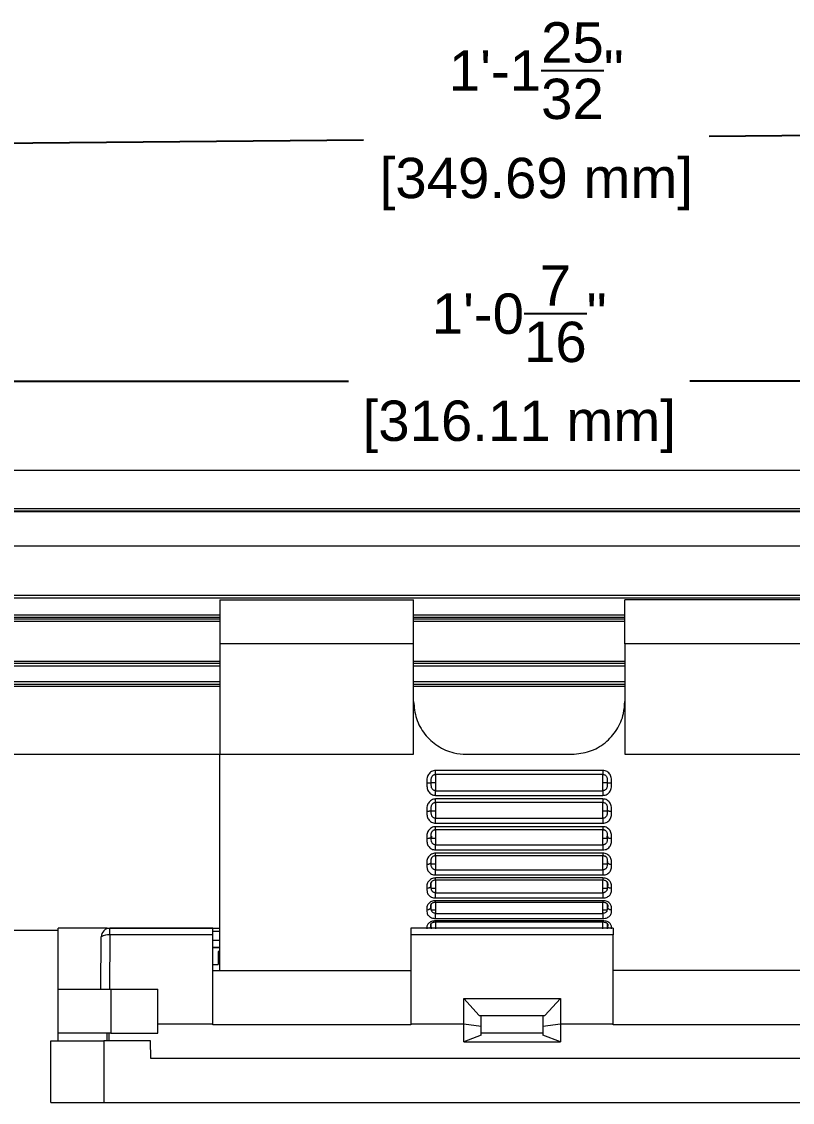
# Model space of a CAD drawing. Header units: inches. Extents: x 0.2 to 20.8, y -0.1 to 10.7.
# Drawn here: x 4.776 to 8.214, y 5.894 to 10.717 of the extents above; entities that cross this region are included whole.
import ezdxf

# ---------------------------------------------------------------- set-up
doc = ezdxf.new("R2010")
doc.units = ezdxf.units.IN
doc.header["$MEASUREMENT"] = 0
doc.layers.add('DIM', color=1, linetype='Continuous')
doc.styles.get("Standard").update_dxf_attribs({"font": 'Arial.ttf'})
doc.dimstyles.new('Standard .180IN', dxfattribs={"dimtxt": 0.18, "dimasz": 0.18, "dimexe": 0.18, "dimexo": 0.0625, "dimgap": 0.09, "dimtad": 0, "dimtih": 1, "dimtoh": 1, "dimdec": 5, "dimzin": 0, "dimdsep": 46, "dimlunit": 4, "dimtxsty": 'Standard', "dimcen": 0.09, "dimadec": 0, "dimazin": 0, "dimtfac": 1, "dimtdec": 5, "dimtofl": 0, "dimtmove": 0, "dimatfit": 3, "dimfxl": 1, "dimtolj": 1, "dimtzin": 0, "dimarcsym": 0})

# ---------------------------------------------------------------- blocks, each defined once
blk = doc.blocks.new('*D7')
at = {"layer": 'Defpoints', "color": 0, "transparency": 16777216}
for p in [(13.2187, 9.1134), (0.7734, 8.6215), (13.2187, 8.6215)]:
    blk.add_point(p, dxfattribs=at)
at = {"layer": 'DIM', "color": 0, "lineweight": -2, "transparency": 16777216}
for p, q in [((0.7734, 8.684), (0.7734, 9.2934)), ((13.2187, 8.684), (13.2187, 9.2934)), ((0.9534, 9.1134), (6.2344, 9.1134)), ((13.0387, 9.1134), (7.7577, 9.1134))]:
    blk.add_line(p, q, dxfattribs=at)
at = {"layer": 'DIM', "color": 0, "transparency": 16777216}
for points in [[(0.9534, 9.1434), (0.9534, 9.0834), (0.7734, 9.1134)], [(13.0387, 9.1434), (13.0387, 9.0834), (13.2187, 9.1134)]]:
    blk.add_solid(points, dxfattribs=at)
at = {"layer": 'DIM', "color": 0, "transparency": 16777216, "char_height": 0.18, "attachment_point": 5}
for s, insert in [('\\A1;1\'-0{\\H1x;\\S7/16;}"', (6.9961, 9.4139)), ('\\A1;[316.11 mm]', (6.9961, 8.9089))]:
    blk.add_mtext(s, dxfattribs=dict(at, insert=insert))
blk = doc.blocks.new('*D8')
at = {"layer": 'Defpoints', "color": 0, "transparency": 16777216}
for p in [(13.9503, 10.2599), (13.9764, 7.4192), (0.2096, 7.2926)]:
    blk.add_point(p, dxfattribs=at)
at = {"layer": 'DIM', "color": 0, "lineweight": -2, "transparency": 16777216}
for p, q in [((13.9758, 7.4817), (13.9486, 10.4399)), ((0.209, 7.3551), (0.1818, 10.3133)), ((13.7703, 10.2583), (7.8437, 10.2037)), ((0.3634, 10.1349), (6.3008, 10.1895))]:
    blk.add_line(p, q, dxfattribs=at)
at = {"layer": 'DIM', "color": 0, "transparency": 16777216}
for points in [[(13.77, 10.2883), (13.7706, 10.2283), (13.9503, 10.2599)], [(0.3632, 10.1649), (0.3637, 10.1049), (0.1834, 10.1333)]]:
    blk.add_solid(points, dxfattribs=at)
at = {"layer": 'DIM', "color": 0, "transparency": 16777216, "char_height": 0.18, "attachment_point": 5}
for s, insert in [('\\A1;1\'-1{\\H1x;\\S25/32;}"', (7.0722, 10.4984)), ('\\A1;[349.69 mm]', (7.0722, 9.9921))]:
    blk.add_mtext(s, dxfattribs=dict(at, insert=insert))

msp = doc.modelspace()

# ---------------------------------------------------------------- linework, layer by layer
at = {"color": 0, "linetype": 'Continuous', "lineweight": 15}
for p, q in [((12.786836, 8.7141), (1.205268, 8.7141)), ((12.786836, 8.542372), (1.205268, 8.542372)), ((12.786836, 8.532516), (1.205268, 8.532516)), ((1.205268, 8.531641), (12.786836, 8.531641)), ((12.786836, 8.376411), (1.205268, 8.376411)), ((12.786836, 8.156222), (1.205268, 8.156222)), ((12.786836, 8.144444), (1.205268, 8.144444)), ((5.661227, 8.136592), (6.524937, 8.136592)), ((5.661227, 8.136592), (5.661227, 7.940294)), ((6.524937, 7.940294), (6.524937, 8.136592)), ((8.330877, 8.136592), (7.467167, 8.136592)), ((7.467167, 7.940294), (7.467167, 8.136592)), ((2.873799, 8.069851), (5.661227, 8.069851)), ((5.661227, 8.058073), (2.873799, 8.058073)), ((6.524937, 8.069851), (7.467167, 8.069851)), ((7.467167, 8.058073), (6.524937, 8.058073)), ((5.661227, 8.050221), (2.873799, 8.050221)), ((2.873799, 8.042369), (5.661227, 8.042369)), ((7.467167, 8.050221), (6.524937, 8.050221)), ((6.524937, 8.042369), (7.467167, 8.042369)), ((6.524937, 7.940294), (5.661227, 7.940294)), ((5.661227, 7.940294), (5.661227, 7.447805)), ((6.524937, 7.447805), (6.524937, 7.940294)), ((8.330877, 7.940294), (7.467167, 7.940294)), ((7.467167, 7.940294), (7.467167, 7.447805)), ((5.661227, 7.861775), (2.873799, 7.861775)), ((7.467167, 7.861775), (6.524937, 7.861775)), ((2.873799, 7.853923), (5.661227, 7.853923)), ((2.873799, 7.842145), (5.661227, 7.842145)), ((6.524937, 7.853923), (7.467167, 7.853923)), ((6.524937, 7.842145), (7.467167, 7.842145)), ((5.661227, 7.771478), (2.873799, 7.771478)), ((7.467167, 7.771478), (6.524937, 7.771478)), ((5.661227, 7.7597), (2.873799, 7.7597)), ((2.873799, 7.751848), (5.661227, 7.751848)), ((7.467167, 7.7597), (6.524937, 7.7597)), ((6.524937, 7.751848), (7.467167, 7.751848)), ((2.873799, 7.447805), (5.661227, 7.447805)), ((5.661227, 7.447805), (6.524937, 7.447805)), ((5.661227, 6.483381), (5.661227, 7.447805)), ((6.760495, 7.447805), (7.231609, 7.447805)), ((7.467167, 7.447805), (8.330877, 7.447805)), ((7.369018, 7.375487), (6.623086, 7.375487)), ((6.623086, 7.357854), (6.623086, 7.375487)), ((7.369018, 7.357854), (6.623086, 7.357854)), ((7.369018, 7.375487), (7.369018, 7.357854)), ((6.603457, 7.319695), (6.603456, 7.322257)), ((6.623086, 7.264322), (6.623086, 7.285226)), ((6.623086, 7.285226), (7.369018, 7.285226)), ((7.369018, 7.285226), (7.369018, 7.264322)), ((7.388647, 7.322257), (7.388647, 7.319695)), ((6.623086, 7.264322), (7.369018, 7.264322)), ((7.369018, 7.248344), (6.623086, 7.248344)), ((6.623086, 7.232814), (6.623086, 7.248344)), ((7.369018, 7.248344), (7.369018, 7.232814)), ((6.60346, 7.193777), (6.603456, 7.198858)), ((7.369018, 7.232814), (6.623086, 7.232814)), ((7.388647, 7.198858), (7.388644, 7.193777)), ((6.623086, 7.14004), (6.623086, 7.162056)), ((6.623086, 7.162056), (7.369018, 7.162056)), ((6.623086, 7.14004), (7.369018, 7.14004)), ((6.603456, 7.079717), (6.603847, 7.093738)), ((7.369018, 7.124613), (6.623086, 7.124613)), ((6.623086, 7.111447), (6.623086, 7.124613)), ((6.623086, 7.111447), (7.369018, 7.111447)), ((7.369018, 7.124613), (7.369018, 7.111453)), ((7.388257, 7.093738), (7.388647, 7.079717)), ((6.602078, 7.076952), (6.603456, 7.079717)), ((6.603474, 7.072205), (6.603456, 7.079718)), ((6.623086, 7.043775), (7.369018, 7.043775)), ((6.623086, 7.021024), (6.623086, 7.043775)), ((7.369018, 7.043775), (7.369018, 7.021024)), ((7.388647, 7.079718), (7.38863, 7.072205)), ((7.388647, 7.079717), (7.390026, 7.076952)), ((6.623086, 7.021024), (7.369018, 7.021024)), ((7.369018, 7.006413), (6.623086, 7.006413)), ((6.623086, 6.995611), (6.623086, 7.006413)), ((6.623086, 6.995611), (7.369018, 6.995611)), ((7.369018, 7.006413), (7.369018, 6.995611)), ((6.602078, 6.963263), (6.603456, 6.966875)), ((6.603456, 6.966875), (6.603659, 6.973487)), ((6.603518, 6.957061), (6.603456, 6.966875)), ((7.388445, 6.973487), (7.388647, 6.966875)), ((7.388647, 6.966876), (7.388586, 6.957061)), ((7.388647, 6.966875), (7.390026, 6.963263)), ((6.623086, 6.932407), (7.369018, 6.932407)), ((6.623086, 6.909311), (6.623086, 6.932407)), ((6.623086, 6.909311), (7.369018, 6.909311)), ((7.369018, 6.932407), (7.369018, 6.909311)), ((6.602078, 6.857864), (6.603456, 6.862262)), ((6.603634, 6.850312), (6.603456, 6.862262)), ((7.369018, 6.895765), (6.623086, 6.895765)), ((6.623086, 6.887176), (6.623086, 6.895765)), ((6.623086, 6.887176), (7.369018, 6.887176)), ((7.369018, 6.895765), (7.369018, 6.887176)), ((7.388647, 6.862262), (7.38847, 6.850312)), ((6.623086, 6.829858), (7.369018, 6.829858)), ((6.623086, 6.806811), (6.623086, 6.829858)), ((6.623086, 6.806811), (7.369018, 6.806811)), ((6.602078, 6.762559), (6.603456, 6.767668)), ((6.603913, 6.753788), (6.603456, 6.767668)), ((7.369018, 6.794563), (6.623086, 6.794563)), ((6.623086, 6.787998), (6.623086, 6.794563)), ((6.623086, 6.787998), (7.369018, 6.787998)), ((7.369018, 6.794563), (7.369018, 6.787998)), ((7.388647, 6.767668), (7.388191, 6.753788)), ((6.623086, 6.737882), (7.369018, 6.737882)), ((6.623086, 6.715279), (6.623086, 6.737882)), ((6.623086, 6.715279), (7.369018, 6.715279)), ((7.369018, 6.704537), (6.623086, 6.704537)), ((6.623086, 6.699773), (6.623086, 6.704537)), ((7.369018, 6.737882), (7.369018, 6.715279)), ((7.369018, 6.704537), (7.369018, 6.699773)), ((2.873799, 6.662614), (4.938852, 6.662614)), ((5.158705, 6.672244), (4.938852, 6.672244)), ((4.938852, 6.399575), (4.938852, 6.672244)), ((5.158705, 6.670095), (5.158705, 6.672244)), ((5.158705, 6.672244), (5.661227, 6.672244)), ((5.629353, 6.671874), (5.170391, 6.671874)), ((5.170391, 6.641446), (5.170391, 6.671874)), ((5.629353, 6.641446), (5.629353, 6.671874)), ((5.661227, 6.65672), (5.629353, 6.65672)), ((7.415663, 6.671874), (6.512693, 6.671874)), ((6.512693, 6.671874), (6.512693, 6.641446)), ((6.602078, 6.678978), (6.603456, 6.684711)), ((6.604598, 6.669138), (6.603456, 6.684711)), ((6.623086, 6.699773), (7.369018, 6.699773)), ((7.388647, 6.684711), (7.387506, 6.669138)), ((7.415663, 6.671874), (7.415663, 6.641446)), ((5.129096, 6.399575), (5.131132, 6.632957)), ((5.170391, 6.641446), (5.16828, 6.399575)), ((5.629353, 6.641446), (5.170391, 6.641446)), ((5.629353, 6.242926), (5.629353, 6.641446)), ((5.629353, 6.618913), (5.661227, 6.618913)), ((7.415663, 6.641446), (6.512693, 6.641446)), ((6.512693, 6.641446), (6.512693, 6.242926)), ((7.415663, 6.242926), (7.415663, 6.641446)), ((5.661227, 6.585696), (5.629353, 6.585696)), ((5.629353, 6.584972), (5.661227, 6.584972)), ((5.661227, 6.568138), (5.653375, 6.568138)), ((5.653375, 6.568138), (5.653375, 6.509502)), ((5.653375, 6.552687), (5.661227, 6.552687)), ((5.629353, 6.509502), (5.653375, 6.509502)), ((5.629353, 6.483381), (6.512693, 6.483381)), ((8.299002, 6.483381), (7.415663, 6.483381)), ((4.938852, 6.203277), (4.938852, 6.399575)), ((4.938852, 6.399575), (5.174409, 6.399575)), ((5.174409, 6.399575), (5.174409, 6.203277)), ((5.174409, 6.399575), (5.384447, 6.399575)), ((5.384447, 6.203277), (5.384447, 6.399575)), ((6.74825, 6.358692), (7.180105, 6.358692)), ((6.74825, 6.242926), (6.74825, 6.358692)), ((6.74825, 6.358692), (6.817534, 6.282186)), ((7.110821, 6.282186), (7.180105, 6.358692)), ((7.180105, 6.358692), (7.180105, 6.242926)), ((6.817534, 6.282186), (7.110821, 6.282186)), ((6.826769, 6.232728), (6.826769, 6.282186)), ((7.101586, 6.282186), (7.101586, 6.232728)), ((5.629353, 6.242926), (5.384447, 6.242926)), ((5.629353, 6.241022), (5.629353, 6.242926)), ((6.512693, 6.241022), (5.629353, 6.241022)), ((6.74825, 6.242926), (6.512693, 6.242926)), ((6.512693, 6.242926), (6.512693, 6.241022)), ((6.74825, 6.164948), (6.74825, 6.242926)), ((6.826769, 6.232728), (6.74825, 6.242926)), ((6.826769, 6.193703), (6.826769, 6.232728)), ((7.180105, 6.242926), (7.101586, 6.232728)), ((7.101586, 6.232728), (7.101586, 6.193703)), ((7.180105, 6.242926), (7.180105, 6.164948)), ((7.415663, 6.242926), (7.180105, 6.242926)), ((7.415663, 6.241022), (7.415663, 6.242926)), ((8.299002, 6.241022), (7.415663, 6.241022)), ((5.174409, 6.203277), (4.938852, 6.203277)), ((4.938852, 6.169305), (4.938852, 6.203277)), ((5.158705, 6.169305), (5.158705, 6.203277)), ((5.174409, 6.203277), (5.384447, 6.203277)), ((6.826769, 6.193703), (6.74825, 6.164948)), ((7.101586, 6.203666), (6.826769, 6.203666)), ((7.180105, 6.164948), (7.101586, 6.193703)), ((4.906977, 5.894488), (4.906977, 6.169305)), ((4.906977, 6.169305), (5.142535, 6.169305)), ((5.142535, 6.169305), (5.142535, 5.894488)), ((5.351888, 6.169305), (5.142535, 6.169305)), ((5.352573, 6.090786), (5.351888, 6.169305)), ((6.74825, 6.164948), (7.180105, 6.164948)), ((8.575782, 6.090786), (5.352573, 6.090786)), ((4.906977, 5.894488), (5.142535, 5.894488)), ((5.142535, 5.894488), (8.785821, 5.894488))]:
    msp.add_line(p, q, dxfattribs=at)
for centre, radius, start, end in [((5.170391, 6.632615), 0.03926, 90, 179.5), ((5.160669, 6.591382), 0.050999, 79.011185, 125.391559)]:
    msp.add_arc(centre, radius, start, end, dxfattribs=at)
for points, knots in [([(6.524937, 7.683362), (6.527383, 7.657552), (6.532275, 7.605911), (6.571615, 7.535626), (6.630095, 7.482146), (6.696563, 7.452357), (6.7416, 7.44915), (6.760495, 7.447805)], [0, 0, 0, 0, 0.2129441, 0.42606122, 0.63604363, 0.8473103, 1, 1, 1, 1]), ([(7.231609, 7.447805), (7.258078, 7.450406), (7.311016, 7.455608), (7.381523, 7.496152), (7.434497, 7.555493), (7.463006, 7.621797), (7.465945, 7.665286), (7.467167, 7.683362)], [0, 0, 0, 0, 0.21332547, 0.42666438, 0.63945505, 0.85014277, 1, 1, 1, 1]), ([(6.623086, 7.375487), (6.61985, 7.375238), (6.613369, 7.37474), (6.60432, 7.370812), (6.596548, 7.364885), (6.590571, 7.357268), (6.586489, 7.348429), (6.584346, 7.338976), (6.583791, 7.329269), (6.583815, 7.322889), (6.583827, 7.319695)], [0, 0, 0, 0, 0.12493435, 0.25017044, 0.37546568, 0.5005885, 0.62180799, 0.75097684, 0.87531541, 1, 1, 1, 1]), ([(6.603456, 7.322257), (6.603351, 7.327576), (6.603207, 7.334873), (6.604675, 7.343506), (6.606765, 7.348477), (6.609841, 7.352524), (6.613755, 7.355533), (6.618267, 7.357486), (6.621484, 7.357731), (6.623086, 7.357854)], [0, 0, 0, 0, 0.34643198, 0.47532705, 0.58861608, 0.69471531, 0.79772709, 0.89925921, 1, 1, 1, 1]), ([(7.408277, 7.319695), (7.408344, 7.326098), (7.408445, 7.335823), (7.40562, 7.348431), (7.401532, 7.357267), (7.395556, 7.364885), (7.387784, 7.370812), (7.378735, 7.37474), (7.372254, 7.375238), (7.369018, 7.375487)], [0, 0, 0, 0, 0.24891522, 0.37808585, 0.49933951, 0.62448033, 0.74979358, 0.87504768, 1, 1, 1, 1]), ([(7.369018, 7.357854), (7.37062, 7.357731), (7.373837, 7.357486), (7.378349, 7.355533), (7.382263, 7.352524), (7.385339, 7.348477), (7.387429, 7.343506), (7.388897, 7.334873), (7.388753, 7.327576), (7.388647, 7.322257)], [0, 0, 0, 0, 0.10074079, 0.20227291, 0.30528469, 0.41138392, 0.52467295, 0.65356802, 1, 1, 1, 1]), ([(6.583827, 7.319695), (6.583759, 7.313204), (6.583656, 7.303384), (6.586585, 7.290757), (6.590746, 7.282033), (6.596762, 7.274578), (6.604507, 7.26883), (6.613481, 7.26504), (6.619889, 7.264561), (6.623086, 7.264322)], [0, 0, 0, 0, 0.2526599, 0.3822354, 0.50406004, 0.62818615, 0.75259326, 0.87656507, 1, 1, 1, 1]), ([(6.583827, 7.319695), (6.586296, 7.319729), (6.590095, 7.319782), (6.594665, 7.320101), (6.59781, 7.320432), (6.600343, 7.320842), (6.602791, 7.321439), (6.603194, 7.321935), (6.603456, 7.322257)], [0, 0, 0, 0, 0.23945684, 0.36836066, 0.5, 0.63163934, 0.76054316, 1, 1, 1, 1]), ([(6.623086, 7.285226), (6.621541, 7.285341), (6.618439, 7.285571), (6.614071, 7.287408), (6.61025, 7.290251), (6.60718, 7.294115), (6.605006, 7.298911), (6.603266, 7.307497), (6.603376, 7.314549), (6.603457, 7.319695)], [0, 0, 0, 0, 0.10268709, 0.20611013, 0.31067899, 0.41751968, 0.53137968, 0.65801726, 1, 1, 1, 1]), ([(6.623086, 7.319695), (6.620521, 7.319695), (6.615391, 7.319695), (6.608914, 7.319695), (6.604371, 7.319695), (6.603761, 7.319695), (6.603457, 7.319695)], [0, 0, 0, 0, 0.25000003, 0.50000006, 0.75000005, 1, 1, 1, 1]), ([(7.369018, 7.264322), (7.372253, 7.264566), (7.378729, 7.265056), (7.387768, 7.26892), (7.395514, 7.274743), (7.401482, 7.282234), (7.405575, 7.290951), (7.407747, 7.300355), (7.408313, 7.310064), (7.408289, 7.316484), (7.408277, 7.319695)], [0, 0, 0, 0, 0.12487942, 0.24998351, 0.37500947, 0.49913756, 0.62024315, 0.74918869, 0.87458012, 1, 1, 1, 1]), ([(7.388647, 7.319695), (7.388728, 7.314549), (7.388838, 7.307497), (7.387098, 7.298911), (7.384924, 7.294115), (7.381854, 7.290251), (7.378032, 7.287408), (7.373665, 7.285571), (7.370563, 7.285341), (7.369018, 7.285226)], [0, 0, 0, 0, 0.34198274, 0.46862032, 0.58248032, 0.68932101, 0.79388987, 0.89731291, 1, 1, 1, 1]), ([(7.388647, 7.319695), (7.388343, 7.319695), (7.387733, 7.319695), (7.38319, 7.319695), (7.376713, 7.319695), (7.371583, 7.319695), (7.369018, 7.319695)], [0, 0, 0, 0, 0.24999995, 0.49999994, 0.74999997, 1, 1, 1, 1]), ([(7.388647, 7.322257), (7.38891, 7.321935), (7.389313, 7.321439), (7.391761, 7.320842), (7.394294, 7.320432), (7.397439, 7.320101), (7.402009, 7.319782), (7.405808, 7.319729), (7.408277, 7.319695)], [0, 0, 0, 0, 0.23945684, 0.36836066, 0.5, 0.63163934, 0.76054316, 1, 1, 1, 1]), ([(6.623086, 7.248344), (6.61985, 7.248099), (6.613369, 7.24761), (6.60432, 7.243755), (6.596548, 7.237941), (6.590571, 7.230477), (6.586489, 7.221826), (6.584346, 7.212585), (6.583791, 7.203108), (6.583815, 7.19689), (6.583827, 7.193777)], [0, 0, 0, 0, 0.12493435, 0.25017044, 0.37546568, 0.5005885, 0.62180803, 0.75097683, 0.8753154, 1, 1, 1, 1]), ([(7.408277, 7.193777), (7.408344, 7.20002), (7.408445, 7.209501), (7.40562, 7.221828), (7.401532, 7.230476), (7.395556, 7.237942), (7.387784, 7.243755), (7.378735, 7.24761), (7.372254, 7.248099), (7.369018, 7.248344)], [0, 0, 0, 0, 0.24891523, 0.37808585, 0.49933952, 0.62448033, 0.74979358, 0.87504769, 1, 1, 1, 1]), ([(6.583827, 7.193777), (6.58376, 7.187507), (6.583658, 7.178013), (6.586524, 7.165826), (6.590622, 7.157376), (6.59659, 7.150119), (6.604336, 7.144486), (6.613375, 7.14075), (6.619851, 7.140276), (6.623086, 7.14004)], [0, 0, 0, 0, 0.25069927, 0.37964747, 0.50078777, 0.6249344, 0.74997909, 0.8751019, 1, 1, 1, 1]), ([(6.583827, 7.193777), (6.586296, 7.193845), (6.590095, 7.193949), (6.594665, 7.194583), (6.59781, 7.195238), (6.600343, 7.196052), (6.602791, 7.197235), (6.603194, 7.198218), (6.603456, 7.198857)], [0, 0, 0, 0, 0.23945684, 0.36836066, 0.5, 0.63163934, 0.76054316, 1, 1, 1, 1]), ([(6.603456, 7.198857), (6.603351, 7.203942), (6.603207, 7.210919), (6.604675, 7.219036), (6.606765, 7.223775), (6.609841, 7.227662), (6.613755, 7.230566), (6.618267, 7.232457), (6.621484, 7.232696), (6.623086, 7.232814)], [0, 0, 0, 0, 0.34643198, 0.47532705, 0.58861608, 0.6947153, 0.79772709, 0.89925921, 1, 1, 1, 1]), ([(6.623086, 7.162056), (6.621597, 7.16216), (6.618607, 7.16237), (6.61438, 7.164042), (6.610643, 7.166643), (6.607586, 7.170195), (6.605347, 7.174625), (6.603393, 7.182545), (6.603432, 7.189055), (6.60346, 7.193777)], [0, 0, 0, 0, 0.10505712, 0.2108507, 0.31754517, 0.42649801, 0.54148357, 0.66738473, 1, 1, 1, 1]), ([(6.623086, 7.193777), (6.620544, 7.193777), (6.615458, 7.193777), (6.609017, 7.193777), (6.604462, 7.193777), (6.603794, 7.193777), (6.60346, 7.193777)], [0, 0, 0, 0, 0.25000003, 0.50000005, 0.75000005, 1, 1, 1, 1]), ([(7.369018, 7.232814), (7.37062, 7.232696), (7.373837, 7.232457), (7.378349, 7.230566), (7.382263, 7.227662), (7.385339, 7.223775), (7.387429, 7.219036), (7.388897, 7.210919), (7.388753, 7.203942), (7.388647, 7.198857)], [0, 0, 0, 0, 0.10074079, 0.20227291, 0.3052847, 0.41138392, 0.52467295, 0.65356802, 1, 1, 1, 1]), ([(7.369018, 7.14004), (7.372253, 7.140276), (7.378729, 7.14075), (7.387768, 7.144486), (7.395514, 7.15012), (7.401482, 7.157375), (7.405575, 7.165827), (7.407747, 7.174958), (7.408313, 7.184397), (7.408289, 7.19065), (7.408277, 7.193777)], [0, 0, 0, 0, 0.12487942, 0.24998351, 0.37500949, 0.49913755, 0.62024313, 0.74918869, 0.87458012, 1, 1, 1, 1]), ([(7.388644, 7.193777), (7.388672, 7.189055), (7.388711, 7.182545), (7.386757, 7.174625), (7.384518, 7.170195), (7.381461, 7.166643), (7.377724, 7.164042), (7.373497, 7.16237), (7.370507, 7.16216), (7.369018, 7.162056)], [0, 0, 0, 0, 0.33261527, 0.45851643, 0.57350199, 0.68245483, 0.7891493, 0.89494288, 1, 1, 1, 1]), ([(7.388644, 7.193777), (7.38831, 7.193777), (7.387642, 7.193777), (7.383087, 7.193777), (7.376646, 7.193777), (7.37156, 7.193777), (7.369018, 7.193777)], [0, 0, 0, 0, 0.24999995, 0.49999995, 0.74999997, 1, 1, 1, 1]), ([(7.388647, 7.198857), (7.38891, 7.198218), (7.389313, 7.197235), (7.391761, 7.196052), (7.394294, 7.195238), (7.397439, 7.194583), (7.402009, 7.193949), (7.405808, 7.193845), (7.408277, 7.193777)], [0, 0, 0, 0, 0.23945684, 0.36836066, 0.5, 0.63163934, 0.76054316, 1, 1, 1, 1]), ([(7.369018, 7.162056), (7.369018, 7.160727), (7.369018, 7.158), (7.369018, 7.152293), (7.369018, 7.146035), (7.369018, 7.142004), (7.369018, 7.14004)], [0, 0, 0, 0, 0.24369768, 0.5, 0.75630232, 1, 1, 1, 1]), ([(6.623086, 7.124613), (6.61985, 7.124378), (6.613369, 7.123906), (6.60432, 7.120189), (6.596548, 7.114589), (6.590571, 7.107405), (6.586489, 7.099089), (6.584346, 7.090219), (6.583791, 7.081134), (6.583815, 7.075184), (6.583827, 7.072206)], [0, 0, 0, 0, 0.12493435, 0.25017045, 0.37546568, 0.5005885, 0.62180797, 0.75097684, 0.87531541, 1, 1, 1, 1]), ([(6.603847, 7.093738), (6.604127, 7.095388), (6.604653, 7.098489), (6.60677, 7.102904), (6.60984, 7.106566), (6.613756, 7.109317), (6.618267, 7.111114), (6.621484, 7.11134), (6.623086, 7.111453)], [0, 0, 0, 0, 0.19721753, 0.37055684, 0.5328953, 0.69050978, 0.84586028, 1, 1, 1, 1]), ([(6.623086, 7.110825), (6.621167, 7.110764), (6.617338, 7.110641), (6.612752, 7.108801), (6.610647, 7.106759), (6.60993, 7.106064)], [0, 0, 0, 0, 0.3985733, 0.79516043, 1, 1, 1, 1]), ([(6.614275, 7.109376), (6.615556, 7.109974), (6.618174, 7.111195), (6.621426, 7.111918), (6.623086, 7.112287)], [0, 0, 0, 0, 0.48937014, 1, 1, 1, 1]), ([(7.408277, 7.072206), (7.408344, 7.078181), (7.408445, 7.087257), (7.40562, 7.099091), (7.401532, 7.107404), (7.395556, 7.114589), (7.387784, 7.120189), (7.378735, 7.123906), (7.372254, 7.124378), (7.369018, 7.124613)], [0, 0, 0, 0, 0.24891522, 0.37808585, 0.49933952, 0.62448032, 0.74979358, 0.87504768, 1, 1, 1, 1]), ([(7.369018, 7.112287), (7.370678, 7.111918), (7.37393, 7.111195), (7.376548, 7.109974), (7.377829, 7.109376)], [0, 0, 0, 0, 0.51062986, 1, 1, 1, 1]), ([(7.369018, 7.111453), (7.37062, 7.11134), (7.373837, 7.111114), (7.378348, 7.109317), (7.382264, 7.106566), (7.385334, 7.102904), (7.387451, 7.098489), (7.387977, 7.095388), (7.388257, 7.093738)], [0, 0, 0, 0, 0.15413972, 0.30949022, 0.4671047, 0.62944316, 0.80278247, 1, 1, 1, 1]), ([(7.382174, 7.106064), (7.381457, 7.106759), (7.379352, 7.108801), (7.374766, 7.110641), (7.370937, 7.110764), (7.369018, 7.110825)], [0, 0, 0, 0, 0.20483957, 0.6014267, 1, 1, 1, 1]), ([(6.583827, 7.072205), (6.58376, 7.066214), (6.583658, 7.05714), (6.586524, 7.045528), (6.590622, 7.037486), (6.59659, 7.03059), (6.604336, 7.025241), (6.613375, 7.021697), (6.619851, 7.021248), (6.623086, 7.021024)], [0, 0, 0, 0, 0.25069927, 0.37964747, 0.50078777, 0.62493442, 0.74997908, 0.8751019, 1, 1, 1, 1]), ([(6.583827, 7.072205), (6.586295, 7.072306), (6.590093, 7.07246), (6.594668, 7.073396), (6.597797, 7.074368), (6.60039, 7.075564), (6.601519, 7.076493), (6.602078, 7.076952)], [0, 0, 0, 0, 0.31484978, 0.48433893, 0.65742489, 0.83051085, 1, 1, 1, 1]), ([(6.602078, 7.076952), (6.602463, 7.078826), (6.603185, 7.082347), (6.603391, 7.085983), (6.603488, 7.087684)], [0, 0, 0, 0, 0.53199293, 1, 1, 1, 1]), ([(6.623086, 7.072205), (6.620583, 7.072205), (6.615577, 7.072205), (6.609201, 7.072205), (6.604627, 7.072205), (6.603858, 7.072205), (6.603474, 7.072205)], [0, 0, 0, 0, 0.25000003, 0.50000005, 0.75000005, 1, 1, 1, 1]), ([(6.623086, 7.043775), (6.621657, 7.043867), (6.618788, 7.044053), (6.614714, 7.045535), (6.611074, 7.047851), (6.608042, 7.051028), (6.605748, 7.05501), (6.603596, 7.062076), (6.603525, 7.067969), (6.603474, 7.072205)], [0, 0, 0, 0, 0.10764891, 0.21602593, 0.32503017, 0.43639037, 0.55260443, 0.67834031, 1, 1, 1, 1]), ([(6.604034, 7.082559), (6.604111, 7.081607), (6.604345, 7.078696), (6.604694, 7.074816), (6.604928, 7.072205)], [0, 0, 0, 0, 0.32721027, 1, 1, 1, 1]), ([(7.369018, 7.021024), (7.372253, 7.021248), (7.378729, 7.021697), (7.387768, 7.025241), (7.395514, 7.03059), (7.401482, 7.037485), (7.405575, 7.045529), (7.407747, 7.05423), (7.408313, 7.063238), (7.408289, 7.069216), (7.408277, 7.072205)], [0, 0, 0, 0, 0.12487942, 0.24998352, 0.37500947, 0.49913756, 0.62024315, 0.74918868, 0.87458011, 1, 1, 1, 1]), ([(7.38863, 7.072205), (7.388246, 7.072205), (7.387477, 7.072205), (7.382903, 7.072205), (7.376527, 7.072205), (7.371521, 7.072205), (7.369018, 7.072205)], [0, 0, 0, 0, 0.24999995, 0.49999995, 0.74999997, 1, 1, 1, 1]), ([(7.38863, 7.072205), (7.388579, 7.067969), (7.388508, 7.062076), (7.386355, 7.05501), (7.384062, 7.051028), (7.38103, 7.047851), (7.37739, 7.045535), (7.373316, 7.044053), (7.370447, 7.043867), (7.369018, 7.043775)], [0, 0, 0, 0, 0.32165969, 0.44739557, 0.56360963, 0.67496983, 0.78397407, 0.89235109, 1, 1, 1, 1]), ([(7.387176, 7.072205), (7.38741, 7.074816), (7.387759, 7.078696), (7.387993, 7.081607), (7.38807, 7.082559)], [0, 0, 0, 0, 0.67278973, 1, 1, 1, 1]), ([(7.388616, 7.087684), (7.388713, 7.085983), (7.388919, 7.082347), (7.389641, 7.078826), (7.390026, 7.076952)], [0, 0, 0, 0, 0.46800707, 1, 1, 1, 1]), ([(7.390026, 7.076952), (7.390584, 7.076493), (7.391714, 7.075564), (7.394307, 7.074368), (7.397436, 7.073396), (7.402011, 7.07246), (7.405809, 7.072306), (7.408277, 7.072205)], [0, 0, 0, 0, 0.16948915, 0.34257511, 0.51566107, 0.68515022, 1, 1, 1, 1]), ([(6.623086, 7.006413), (6.61985, 7.00619), (6.613369, 7.005744), (6.60432, 7.002229), (6.596548, 6.996937), (6.590571, 6.990157), (6.586489, 6.982319), (6.584346, 6.973971), (6.583791, 6.965434), (6.583815, 6.959854), (6.583827, 6.957061)], [0, 0, 0, 0, 0.12493436, 0.25017046, 0.37546566, 0.50058848, 0.62180807, 0.75097684, 0.8753154, 1, 1, 1, 1]), ([(6.606319, 6.986898), (6.607085, 6.987999), (6.608603, 6.990181), (6.612416, 6.993081), (6.617255, 6.99531), (6.621122, 6.995836), (6.623086, 6.996103)], [0, 0, 0, 0, 0.24946632, 0.49452051, 0.74317896, 1, 1, 1, 1]), ([(6.623086, 6.996135), (6.623086, 6.99619), (6.623086, 6.996437), (6.623086, 6.99504), (6.623086, 6.991957), (6.623086, 6.987118), (6.623086, 6.980921), (6.623086, 6.973609), (6.623086, 6.965531), (6.623086, 6.959884), (6.623086, 6.957061)], [0, 0, 0, 0, 0.038781, 0.176098, 0.313415, 0.450732, 0.588049, 0.725366, 0.862683, 1, 1, 1, 1]), ([(7.408277, 6.957061), (7.408344, 6.962667), (7.408445, 6.971183), (7.40562, 6.982321), (7.401532, 6.990156), (7.395556, 6.996937), (7.387784, 7.002229), (7.378735, 7.005744), (7.372254, 7.00619), (7.369018, 7.006413)], [0, 0, 0, 0, 0.24891522, 0.37808585, 0.49933953, 0.62448034, 0.74979357, 0.87504768, 1, 1, 1, 1]), ([(7.369018, 6.957061), (7.369018, 6.959884), (7.369018, 6.965531), (7.369018, 6.973609), (7.369018, 6.980921), (7.369018, 6.987118), (7.369018, 6.991957), (7.369018, 6.99504), (7.369018, 6.996437), (7.369018, 6.99619), (7.369018, 6.996135)], [0, 0, 0, 0, 0.137317, 0.274634, 0.411951, 0.549268, 0.686585, 0.823902, 0.961219, 1, 1, 1, 1]), ([(7.369018, 6.996103), (7.370982, 6.995836), (7.374849, 6.99531), (7.379688, 6.993081), (7.383501, 6.990181), (7.385019, 6.987999), (7.385785, 6.986898)], [0, 0, 0, 0, 0.25682105, 0.50547949, 0.75053368, 1, 1, 1, 1]), ([(7.369018, 6.995847), (7.37062, 6.995742), (7.373837, 6.995531), (7.378349, 6.993859), (7.382262, 6.991308), (7.385342, 6.987941), (7.387414, 6.983894), (7.388521, 6.979288), (7.388472, 6.97558), (7.388445, 6.973487)], [0, 0, 0, 0, 0.12275808, 0.24648045, 0.37200586, 0.50129349, 0.63934227, 0.79640787, 1, 1, 1, 1]), ([(6.583827, 6.95706), (6.58376, 6.951449), (6.583658, 6.942951), (6.586524, 6.932112), (6.590622, 6.924617), (6.59659, 6.918199), (6.604336, 6.913227), (6.613375, 6.909936), (6.619851, 6.909519), (6.623086, 6.909311)], [0, 0, 0, 0, 0.25069927, 0.37964758, 0.50078776, 0.62493441, 0.74997908, 0.87510193, 1, 1, 1, 1]), ([(6.583827, 6.95706), (6.586295, 6.957192), (6.590093, 6.957394), (6.594668, 6.958617), (6.597797, 6.959886), (6.60039, 6.961449), (6.601519, 6.962662), (6.602078, 6.963263)], [0, 0, 0, 0, 0.31484978, 0.48433893, 0.65742489, 0.83051085, 1, 1, 1, 1]), ([(6.602078, 6.963263), (6.602463, 6.965182), (6.603185, 6.968789), (6.603391, 6.972481), (6.603488, 6.974209)], [0, 0, 0, 0, 0.53199292, 1, 1, 1, 1]), ([(6.623086, 6.957061), (6.620644, 6.957061), (6.61576, 6.957061), (6.609488, 6.957061), (6.604893, 6.957061), (6.603977, 6.957061), (6.603518, 6.957061)], [0, 0, 0, 0, 0.25000003, 0.50000005, 0.75000004, 1, 1, 1, 1]), ([(6.623086, 6.932407), (6.621724, 6.932486), (6.61899, 6.932645), (6.615091, 6.933916), (6.611566, 6.935909), (6.608576, 6.938655), (6.606239, 6.942117), (6.603906, 6.948178), (6.603679, 6.953371), (6.603518, 6.957061)], [0, 0, 0, 0, 0.11044405, 0.22158879, 0.33309671, 0.44708541, 0.56455657, 0.69059458, 1, 1, 1, 1]), ([(6.603659, 6.973487), (6.603645, 6.975578), (6.603622, 6.979281), (6.604507, 6.983557), (6.6059, 6.98595), (6.60644, 6.986878)], [0, 0, 0, 0, 0.44243245, 0.78375664, 1, 1, 1, 1]), ([(6.60644, 6.986878), (6.606618, 6.987242), (6.60731, 6.988658), (6.608635, 6.989871), (6.60962, 6.990772)], [0, 0, 0, 0, 0.25683138, 1, 1, 1, 1]), ([(7.388586, 6.957061), (7.388127, 6.957061), (7.387211, 6.957061), (7.382616, 6.957061), (7.376344, 6.957061), (7.37146, 6.957061), (7.369018, 6.957061)], [0, 0, 0, 0, 0.24999996, 0.49999995, 0.74999997, 1, 1, 1, 1]), ([(7.388586, 6.957061), (7.388425, 6.953371), (7.388198, 6.948178), (7.385865, 6.942117), (7.383528, 6.938655), (7.380538, 6.935909), (7.377013, 6.933916), (7.373114, 6.932645), (7.37038, 6.932486), (7.369018, 6.932407)], [0, 0, 0, 0, 0.30940541, 0.43544343, 0.55291463, 0.66690334, 0.77841127, 0.889556, 1, 1, 1, 1]), ([(7.369018, 6.909311), (7.372253, 6.909519), (7.378729, 6.909936), (7.387768, 6.913227), (7.395514, 6.918199), (7.401482, 6.924616), (7.405575, 6.932113), (7.407747, 6.940236), (7.408313, 6.948658), (7.408289, 6.95426), (7.408277, 6.95706)], [0, 0, 0, 0, 0.12487939, 0.24998352, 0.37500948, 0.49913756, 0.6202431, 0.74918869, 0.87458011, 1, 1, 1, 1]), ([(7.388616, 6.974209), (7.388713, 6.972481), (7.388919, 6.968789), (7.389641, 6.965182), (7.390026, 6.963263)], [0, 0, 0, 0, 0.46800708, 1, 1, 1, 1]), ([(7.390026, 6.963263), (7.390584, 6.962662), (7.391714, 6.961449), (7.394307, 6.959886), (7.397436, 6.958617), (7.402011, 6.957394), (7.405809, 6.957192), (7.408277, 6.95706)], [0, 0, 0, 0, 0.16948915, 0.34257511, 0.51566107, 0.68515022, 1, 1, 1, 1]), ([(6.583827, 6.850312), (6.58376, 6.845177), (6.583658, 6.837401), (6.586524, 6.827521), (6.590622, 6.820699), (6.59659, 6.814869), (6.604336, 6.810359), (6.613375, 6.807377), (6.619851, 6.806999), (6.623086, 6.806811)], [0, 0, 0, 0, 0.25069926, 0.37964746, 0.50078776, 0.6249344, 0.74997906, 0.8751019, 1, 1, 1, 1]), ([(6.623086, 6.895765), (6.61985, 6.895559), (6.613369, 6.895145), (6.60432, 6.891893), (6.596548, 6.887), (6.590571, 6.88074), (6.586489, 6.873513), (6.584346, 6.865831), (6.583791, 6.857987), (6.583815, 6.852873), (6.583827, 6.850313)], [0, 0, 0, 0, 0.12493435, 0.25017044, 0.37546567, 0.50058849, 0.62180803, 0.75097683, 0.8753154, 1, 1, 1, 1]), ([(6.583827, 6.850312), (6.586295, 6.850472), (6.590093, 6.850718), (6.594668, 6.852207), (6.597797, 6.853752), (6.60039, 6.855656), (6.601519, 6.857133), (6.602078, 6.857864)], [0, 0, 0, 0, 0.31484978, 0.48433893, 0.65742489, 0.83051085, 1, 1, 1, 1]), ([(6.602078, 6.857864), (6.601643, 6.861826), (6.601035, 6.867355), (6.60185, 6.874058), (6.603914, 6.878386), (6.607288, 6.882126), (6.611815, 6.885038), (6.617198, 6.887002), (6.621122, 6.887282), (6.623086, 6.887422)], [0, 0, 0, 0, 0.31694825, 0.44226811, 0.55762714, 0.66909742, 0.77943572, 0.88959287, 1, 1, 1, 1]), ([(6.603456, 6.862262), (6.60333, 6.866155), (6.603156, 6.871497), (6.604738, 6.877234), (6.606147, 6.880083), (6.607516, 6.881357), (6.607779, 6.881601)], [0, 0, 0, 0, 0.56290158, 0.77233732, 0.95641551, 1, 1, 1, 1]), ([(6.623086, 6.829858), (6.621802, 6.829923), (6.619228, 6.830052), (6.615535, 6.831094), (6.612156, 6.832734), (6.609232, 6.835004), (6.606866, 6.837882), (6.604376, 6.842832), (6.603939, 6.84723), (6.603634, 6.850312)], [0, 0, 0, 0, 0.11341187, 0.22745543, 0.34169917, 0.45838971, 0.57728552, 0.70370629, 1, 1, 1, 1]), ([(6.603635, 6.850312), (6.604194, 6.850312), (6.605311, 6.850312), (6.60992, 6.850312), (6.616031, 6.850312), (6.620734, 6.850312), (6.623086, 6.850312)], [0, 0, 0, 0, 0.24999349, 0.49999175, 0.74999464, 1, 1, 1, 1]), ([(6.623086, 6.887975), (6.623086, 6.887491), (6.623086, 6.886237), (6.623086, 6.88198), (6.623086, 6.875737), (6.623086, 6.868046), (6.623086, 6.859426), (6.623086, 6.85335), (6.623086, 6.850312)], [0, 0, 0, 0, 0.11180534, 0.28944427, 0.4670832, 0.64472214, 0.82236107, 1, 1, 1, 1]), ([(7.408277, 6.850313), (7.408344, 6.855454), (7.408445, 6.863263), (7.40562, 6.873515), (7.401532, 6.880739), (7.395556, 6.887), (7.387784, 6.891893), (7.378735, 6.895146), (7.372254, 6.895559), (7.369018, 6.895765)], [0, 0, 0, 0, 0.24891522, 0.37808586, 0.49933952, 0.62448034, 0.74979359, 0.87504769, 1, 1, 1, 1]), ([(7.369018, 6.850312), (7.369018, 6.85335), (7.369018, 6.859425), (7.369018, 6.868051), (7.369018, 6.87572), (7.369018, 6.882044), (7.369018, 6.886598), (7.369018, 6.889237), (7.369018, 6.88934), (7.369018, 6.889385)], [0, 0, 0, 0, 0.14772683, 0.29545367, 0.4431805, 0.59090733, 0.73863416, 0.886361, 1, 1, 1, 1]), ([(7.369018, 6.887422), (7.370982, 6.887282), (7.374906, 6.887002), (7.380289, 6.885038), (7.384816, 6.882126), (7.38819, 6.878386), (7.390254, 6.874058), (7.391069, 6.867355), (7.390461, 6.861826), (7.390026, 6.857864)], [0, 0, 0, 0, 0.11040713, 0.22056428, 0.33090258, 0.44237286, 0.55773189, 0.68305175, 1, 1, 1, 1]), ([(7.369018, 6.806811), (7.372253, 6.806999), (7.378729, 6.807377), (7.387768, 6.810359), (7.395514, 6.814869), (7.401482, 6.820699), (7.405575, 6.827521), (7.407747, 6.834927), (7.408313, 6.84262), (7.408289, 6.847748), (7.408277, 6.850312)], [0, 0, 0, 0, 0.12487942, 0.24998354, 0.37500949, 0.49913756, 0.62024315, 0.74918869, 0.87458012, 1, 1, 1, 1]), ([(7.369018, 6.850312), (7.37137, 6.850312), (7.376073, 6.850312), (7.382184, 6.850312), (7.386793, 6.850312), (7.38791, 6.850312), (7.388469, 6.850312)], [0, 0, 0, 0, 0.25000536, 0.50000825, 0.75000651, 1, 1, 1, 1]), ([(7.38847, 6.850312), (7.388165, 6.84723), (7.387728, 6.842832), (7.385238, 6.837882), (7.382872, 6.835004), (7.379948, 6.832734), (7.376569, 6.831094), (7.372876, 6.830052), (7.370302, 6.829922), (7.369018, 6.829858)], [0, 0, 0, 0, 0.29629365, 0.42271442, 0.54161024, 0.65830079, 0.77254454, 0.88658812, 1, 1, 1, 1]), ([(7.384325, 6.881601), (7.384587, 6.881357), (7.385957, 6.880083), (7.387366, 6.877234), (7.388948, 6.871497), (7.388774, 6.866155), (7.388647, 6.862262)], [0, 0, 0, 0, 0.04358449, 0.22766268, 0.43709843, 1, 1, 1, 1]), ([(7.388647, 6.862262), (7.38891, 6.860759), (7.389313, 6.858446), (7.391761, 6.855664), (7.394294, 6.85375), (7.397439, 6.852208), (7.402009, 6.850718), (7.405808, 6.850472), (7.408277, 6.850312)], [0, 0, 0, 0, 0.23945684, 0.36836066, 0.5, 0.63163934, 0.76054316, 1, 1, 1, 1]), ([(7.369018, 6.829858), (7.369018, 6.828049), (7.369018, 6.824338), (7.369018, 6.818002), (7.369018, 6.811813), (7.369018, 6.80845), (7.369018, 6.806811)], [0, 0, 0, 0, 0.24369576, 0.49999873, 0.7563017, 1, 1, 1, 1]), ([(6.583827, 6.753788), (6.58376, 6.749216), (6.583658, 6.742294), (6.586524, 6.733542), (6.590622, 6.727512), (6.59659, 6.72237), (6.604336, 6.718398), (6.613375, 6.715776), (6.619851, 6.715444), (6.623086, 6.715279)], [0, 0, 0, 0, 0.25069927, 0.37964747, 0.50078777, 0.62493442, 0.74997909, 0.8751019, 1, 1, 1, 1]), ([(6.623086, 6.794563), (6.61985, 6.794376), (6.613369, 6.794003), (6.60432, 6.791069), (6.596548, 6.786659), (6.590571, 6.781025), (6.586489, 6.774534), (6.584346, 6.767648), (6.583791, 6.760632), (6.583815, 6.756071), (6.583827, 6.753788)], [0, 0, 0, 0, 0.12493435, 0.25017045, 0.37546568, 0.5005885, 0.62180797, 0.75097684, 0.87531541, 1, 1, 1, 1]), ([(6.583827, 6.753788), (6.586295, 6.753973), (6.590093, 6.754259), (6.594668, 6.755988), (6.597797, 6.757783), (6.60039, 6.759994), (6.601519, 6.76171), (6.602078, 6.762559)], [0, 0, 0, 0, 0.31484978, 0.48433893, 0.65742489, 0.83051085, 1, 1, 1, 1]), ([(6.602078, 6.762559), (6.601589, 6.765887), (6.600905, 6.770542), (6.601559, 6.776169), (6.603548, 6.779944), (6.606901, 6.783271), (6.611479, 6.785903), (6.61699, 6.787701), (6.621049, 6.787959), (6.623086, 6.788089)], [0, 0, 0, 0, 0.31243783, 0.43691351, 0.5521443, 0.66411234, 0.77553597, 0.88735352, 1, 1, 1, 1]), ([(6.603456, 6.767668), (6.603379, 6.771006), (6.603273, 6.775586), (6.604562, 6.780274), (6.606092, 6.782245), (6.606757, 6.783102)], [0, 0, 0, 0, 0.60311586, 0.82751391, 1, 1, 1, 1]), ([(6.623086, 6.737882), (6.620708, 6.738083), (6.615922, 6.738486), (6.609771, 6.741711), (6.605324, 6.746851), (6.604405, 6.75137), (6.603913, 6.753788)], [0, 0, 0, 0, 0.23316515, 0.46931868, 0.71607227, 1, 1, 1, 1]), ([(6.603914, 6.753788), (6.604603, 6.753788), (6.605981, 6.753788), (6.610574, 6.753788), (6.616432, 6.753788), (6.620868, 6.753788), (6.623086, 6.753788)], [0, 0, 0, 0, 0.24999233, 0.49998792, 0.74999113, 1, 1, 1, 1]), ([(6.623086, 6.787466), (6.623086, 6.787218), (6.623086, 6.785598), (6.623086, 6.780573), (6.623086, 6.772731), (6.623086, 6.763535), (6.623086, 6.757037), (6.623086, 6.753788)], [0, 0, 0, 0, 0.04334694, 0.28251021, 0.52167347, 0.76083674, 1, 1, 1, 1]), ([(7.408277, 6.753788), (7.408344, 6.758376), (7.408445, 6.765345), (7.40562, 6.774536), (7.401532, 6.781024), (7.395556, 6.786659), (7.387784, 6.791069), (7.378735, 6.794003), (7.372254, 6.794376), (7.369018, 6.794563)], [0, 0, 0, 0, 0.24891522, 0.37808585, 0.49933951, 0.62448033, 0.74979358, 0.87504768, 1, 1, 1, 1]), ([(7.369018, 6.788089), (7.371055, 6.787959), (7.375114, 6.787701), (7.380625, 6.785903), (7.385203, 6.783271), (7.388556, 6.779944), (7.390545, 6.776169), (7.391199, 6.770542), (7.390515, 6.765887), (7.390026, 6.762559)], [0, 0, 0, 0, 0.11264648, 0.22446404, 0.33588767, 0.4478557, 0.56308649, 0.68756217, 1, 1, 1, 1]), ([(7.369018, 6.753788), (7.369018, 6.757046), (7.369018, 6.763561), (7.369018, 6.772626), (7.369018, 6.779232), (7.369018, 6.782016), (7.369018, 6.782775)], [0, 0, 0, 0, 0.29624611, 0.59249221, 0.88873832, 1, 1, 1, 1]), ([(7.369018, 6.715279), (7.372253, 6.715444), (7.378729, 6.715776), (7.387768, 6.718398), (7.395514, 6.72237), (7.401482, 6.727512), (7.405575, 6.733542), (7.407747, 6.740104), (7.408313, 6.746936), (7.408289, 6.751503), (7.408277, 6.753788)], [0, 0, 0, 0, 0.12487942, 0.24998351, 0.37500947, 0.49913755, 0.62024313, 0.74918868, 0.87458011, 1, 1, 1, 1]), ([(7.369018, 6.753788), (7.371236, 6.753788), (7.375672, 6.753788), (7.38153, 6.753788), (7.386123, 6.753788), (7.387501, 6.753788), (7.38819, 6.753788)], [0, 0, 0, 0, 0.25000887, 0.50001208, 0.75000767, 1, 1, 1, 1]), ([(7.388191, 6.753788), (7.387699, 6.75137), (7.38678, 6.746851), (7.382333, 6.741711), (7.376182, 6.738486), (7.371396, 6.738082), (7.369018, 6.737882)], [0, 0, 0, 0, 0.28392767, 0.53068126, 0.76683482, 1, 1, 1, 1]), ([(7.385347, 6.783102), (7.386012, 6.782245), (7.387542, 6.780274), (7.388831, 6.775586), (7.388725, 6.771006), (7.388647, 6.767668)], [0, 0, 0, 0, 0.17248609, 0.39688414, 1, 1, 1, 1]), ([(7.388647, 6.767668), (7.38891, 6.765922), (7.389313, 6.763236), (7.391761, 6.760004), (7.394294, 6.75778), (7.397439, 6.755989), (7.402009, 6.754258), (7.405808, 6.753973), (7.408277, 6.753788)], [0, 0, 0, 0, 0.23945684, 0.36836066, 0.5, 0.63163934, 0.76054316, 1, 1, 1, 1]), ([(6.623086, 6.704537), (6.61985, 6.704374), (6.613369, 6.704048), (6.60432, 6.701481), (6.596548, 6.69763), (6.590571, 6.692719), (6.586489, 6.687074), (6.584346, 6.681103), (6.583791, 6.675035), (6.583815, 6.671105), (6.583827, 6.669138)], [0, 0, 0, 0, 0.12493435, 0.25017045, 0.37546569, 0.50058848, 0.62180806, 0.75097684, 0.8753154, 1, 1, 1, 1]), ([(7.408277, 6.669138), (7.408344, 6.673094), (7.408445, 6.679104), (7.40562, 6.687077), (7.401532, 6.692718), (7.395556, 6.69763), (7.387784, 6.701481), (7.378735, 6.704048), (7.372254, 6.704374), (7.369018, 6.704537)], [0, 0, 0, 0, 0.24891522, 0.37808585, 0.49933953, 0.62448032, 0.74979358, 0.87504768, 1, 1, 1, 1]), ([(6.594757, 6.671797), (6.595774, 6.672401), (6.597873, 6.673646), (6.600384, 6.676107), (6.601517, 6.678028), (6.602078, 6.678978)], [0, 0, 0, 0, 0.32199504, 0.66455681, 1, 1, 1, 1]), ([(6.602078, 6.678978), (6.601531, 6.681591), (6.600765, 6.685252), (6.601243, 6.689667), (6.603151, 6.692791), (6.606479, 6.695614), (6.611111, 6.697888), (6.616761, 6.699459), (6.620969, 6.699677), (6.623086, 6.699786)], [0, 0, 0, 0, 0.30768374, 0.43124041, 0.54630772, 0.65878204, 0.7713489, 0.88494018, 1, 1, 1, 1]), ([(6.603456, 6.684711), (6.603209, 6.687456), (6.602927, 6.690586), (6.604118, 6.69317), (6.604265, 6.693488)], [0, 0, 0, 0, 0.87699124, 1, 1, 1, 1]), ([(6.623086, 6.699786), (6.623086, 6.698946), (6.623086, 6.69612), (6.623086, 6.689127), (6.623086, 6.679556), (6.623086, 6.67261), (6.623086, 6.669138)], [0, 0, 0, 0, 0.12366959, 0.41577973, 0.70788986, 1, 1, 1, 1]), ([(7.369018, 6.699786), (7.371135, 6.699677), (7.375343, 6.699459), (7.380993, 6.697888), (7.385624, 6.695614), (7.388953, 6.692791), (7.39086, 6.689667), (7.391339, 6.685252), (7.390572, 6.681591), (7.390026, 6.678978)], [0, 0, 0, 0, 0.11505982, 0.2286511, 0.34121796, 0.45369228, 0.56875959, 0.69231626, 1, 1, 1, 1]), ([(7.369018, 6.669138), (7.369018, 6.67261), (7.369018, 6.679556), (7.369018, 6.689127), (7.369018, 6.69612), (7.369018, 6.698946), (7.369018, 6.699786)], [0, 0, 0, 0, 0.29211013, 0.58422027, 0.8763304, 1, 1, 1, 1]), ([(7.387839, 6.693488), (7.387986, 6.69317), (7.389177, 6.690586), (7.388895, 6.687456), (7.388647, 6.684711)], [0, 0, 0, 0, 0.12300875, 1, 1, 1, 1]), ([(7.388647, 6.684711), (7.388908, 6.68275), (7.38931, 6.679734), (7.391768, 6.676119), (7.394185, 6.673673), (7.396249, 6.672453), (7.397228, 6.671874)], [0, 0, 0, 0, 0.38701125, 0.59534618, 0.80810228, 1, 1, 1, 1]), ([(5.166143, 6.169305), (5.166189, 6.17362), (5.166291, 6.18331), (5.166425, 6.196154), (5.166499, 6.203277)], [0, 0, 0, 0, 0.44536486, 1, 1, 1, 1])]:
    msp.add_open_spline(points, degree=3, knots=knots, dxfattribs=at)
for points in [[(6.623086, 7.357854), (6.623086, 7.356416), (6.623086, 7.353541), (6.623086, 7.344376), (6.623086, 7.332794), (6.623086, 7.324061), (6.623086, 7.319695)], [(7.369018, 7.319695), (7.369018, 7.324061), (7.369018, 7.332794), (7.369018, 7.344376), (7.369018, 7.353541), (7.369018, 7.356416), (7.369018, 7.357854)], [(6.623086, 7.319695), (6.623086, 7.316187), (6.623086, 7.30917), (6.623086, 7.29944), (6.623086, 7.290979), (6.623086, 7.287144), (6.623086, 7.285226)], [(7.369018, 7.285226), (7.369018, 7.287144), (7.369018, 7.290979), (7.369018, 7.29944), (7.369018, 7.30917), (7.369018, 7.316187), (7.369018, 7.319695)], [(6.623086, 7.232814), (6.623086, 7.231796), (6.623086, 7.22976), (6.623086, 7.220551), (6.623086, 7.208163), (6.623086, 7.198572), (6.623086, 7.193777)], [(6.623086, 7.193777), (6.623086, 7.190698), (6.623086, 7.184539), (6.623086, 7.17584), (6.623086, 7.168005), (6.623086, 7.164039), (6.623086, 7.162056)], [(7.369018, 7.193777), (7.369018, 7.198572), (7.369018, 7.208163), (7.369018, 7.220551), (7.369018, 7.22976), (7.369018, 7.231796), (7.369018, 7.232814)], [(7.369018, 7.162056), (7.369018, 7.164039), (7.369018, 7.168005), (7.369018, 7.17584), (7.369018, 7.184539), (7.369018, 7.190698), (7.369018, 7.193777)], [(6.623086, 7.111453), (6.623086, 7.110972), (6.623086, 7.11001), (6.623086, 7.100983), (6.623086, 7.087879), (6.623086, 7.07743), (6.623086, 7.072205)], [(7.369018, 7.072205), (7.369018, 7.07743), (7.369018, 7.087879), (7.369018, 7.100983), (7.369018, 7.11001), (7.369018, 7.110972), (7.369018, 7.111453)], [(6.623086, 7.072205), (6.623086, 7.069555), (6.623086, 7.064254), (6.623086, 7.056647), (6.623086, 7.049594), (6.623086, 7.045715), (6.623086, 7.043775)], [(7.369018, 7.043775), (7.369018, 7.045715), (7.369018, 7.049594), (7.369018, 7.056647), (7.369018, 7.064254), (7.369018, 7.069555), (7.369018, 7.072205)], [(6.623086, 6.957061), (6.623086, 6.952579), (6.623086, 6.943615), (6.623086, 6.936143), (6.623086, 6.932407)], [(7.369018, 6.932407), (7.369018, 6.936143), (7.369018, 6.943615), (7.369018, 6.952579), (7.369018, 6.957061)], [(6.623086, 6.850312), (6.623086, 6.846705), (6.623086, 6.839491), (6.623086, 6.833069), (6.623086, 6.829858)], [(7.369018, 6.829858), (7.369018, 6.833069), (7.369018, 6.839491), (7.369018, 6.846705), (7.369018, 6.850312)], [(6.623086, 6.753788), (6.623086, 6.751049), (6.623086, 6.745571), (6.623086, 6.740445), (6.623086, 6.737882)], [(7.369018, 6.737882), (7.369018, 6.740445), (7.369018, 6.745571), (7.369018, 6.751049), (7.369018, 6.753788)]]:
    msp.add_open_spline(points, degree=3, dxfattribs=at)

# ---------------------------------------------------------------- dimensions: what is measured, and where the dimension line sits
at = {"layer": 'DIM'}
dim = msp.add_linear_dim(base=(13.950267, 10.259919), p1=(0.20958, 7.292582), p2=(13.9764, 7.419233), angle=0.52709, dimstyle='Standard .180IN', override={"dimpost": '\\X'}, dxfattribs=at)
dim.commit()
dim.dimension.update_dxf_attribs({"geometry": '*D8', "text_midpoint": (7.072228, 10.196643), "dimtype": 161})
dim = msp.add_linear_dim(base=(13.218691, 9.113447), p1=(0.773413, 8.621509), p2=(13.218691, 8.621509), dimstyle='Standard .180IN', override={"dimpost": '\\X'}, dxfattribs=at)
dim.commit()
dim.dimension.update_dxf_attribs({"geometry": '*D7', "text_midpoint": (6.996052, 9.113447), "dimtype": 160})

doc.saveas('drawing.dxf')
